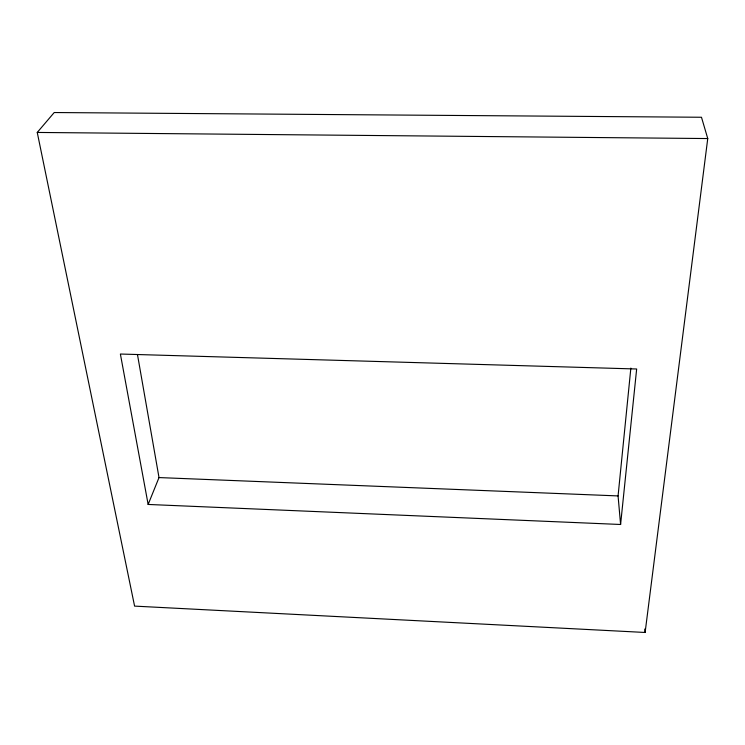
<?xml version="1.0" encoding="UTF-8"?>
<svg xmlns="http://www.w3.org/2000/svg" width="745" height="745" viewBox="0 0 745 745"><rect width="100%" height="100%" fill="white"/><g stroke="black" fill="none" stroke-linecap="round" stroke-linejoin="round"><path stroke-width="1.12" d="M620.594 524.489L636.658 368.999L120.383 354.033L148.143 504.449L620.594 524.489L618.071 495.919L630.857 368.095M645.114 632.468L707.75 138.551L701.483 117.254L54.217 112.532L37.25 132.442L134.584 606.113L645.114 632.468L644.76 629.022M148.143 504.449L159.011 477.573L137.452 354.462M37.25 132.442L707.75 138.551M159.011 477.573L618.071 495.919"/></g></svg>
